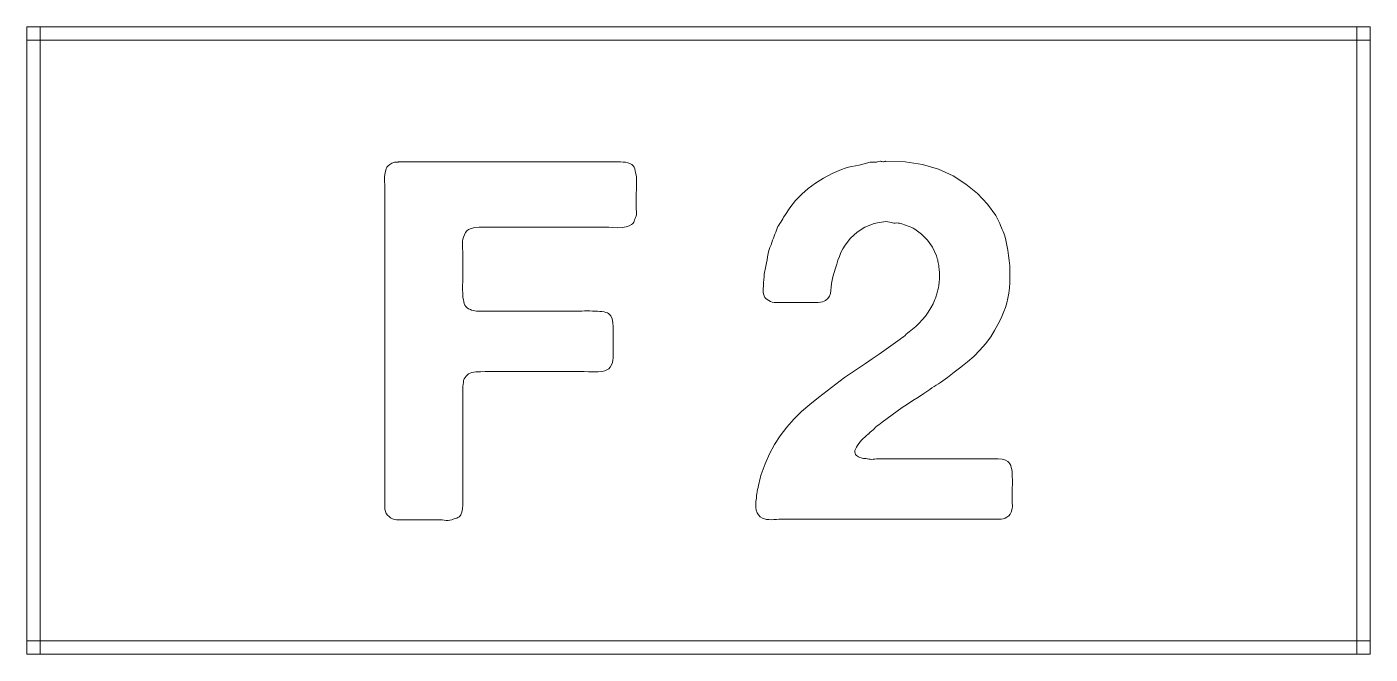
# Model space of a CAD drawing. Header units: millimetres. Extents: x 0 to 27, y 0 to 44.
# Drawn here: x 0 to 15, y 18 to 25 of the extents above; entities that cross this region are included whole.
import ezdxf

# ---------------------------------------------------------------- set-up
doc = ezdxf.new("R2010")
doc.units = ezdxf.units.MM
for name, color, linetype, lineweight in [('Button_Engraving', 7, 'CONTINUOUS', 0), ('Button_Holes', 2, 'CONTINUOUS', 0), ('Button_Outer', 1, 'CONTINUOUS', 0)]:
    doc.layers.add(name, color=color, linetype=linetype, lineweight=lineweight)

msp = doc.modelspace()

# ---------------------------------------------------------------- linework, layer by layer
at = {"layer": 'Button_Engraving'}
for p, q in [((4, 23.372), (4.009, 23.406)), ((4.009, 23.406), (4.021, 23.433)), ((4.021, 23.433), (4.035, 23.451)), ((4.021, 23.433), (4.021, 23.433)), ((4.021, 23.433), (4.021, 23.433)), ((4.035, 23.451), (4.054, 23.466)), ((4.054, 23.466), (4.077, 23.479)), ((4.077, 23.479), (4.105, 23.489)), ((4.105, 23.489), (4.111, 23.491)), ((4.105, 23.489), (4.105, 23.489)), ((4.105, 23.489), (4.105, 23.489)), ((4.111, 23.491), (4.117, 23.492)), ((4.117, 23.492), (4.122, 23.491)), ((4.122, 23.491), (4.128, 23.489)), ((4.128, 23.489), (4.128, 23.489)), ((4.128, 23.489), (4.128, 23.489)), ((4.128, 23.489), (4.133, 23.489)), ((4.133, 23.489), (4.139, 23.49)), ((4.139, 23.49), (4.145, 23.492)), ((4.145, 23.492), (4.15, 23.494)), ((4.15, 23.494), (6.114, 23.494)), ((6.114, 23.494), (6.568, 23.494)), ((6.568, 23.494), (6.568, 23.494)), ((6.568, 23.494), (6.568, 23.494)), ((6.568, 23.494), (6.599, 23.494)), ((6.599, 23.494), (6.629, 23.493)), ((6.629, 23.493), (6.658, 23.491)), ((6.658, 23.491), (6.686, 23.489)), ((6.686, 23.489), (6.686, 23.489)), ((6.686, 23.489), (6.686, 23.489)), ((6.686, 23.489), (6.712, 23.484)), ((6.712, 23.484), (6.735, 23.476)), ((6.735, 23.476), (6.754, 23.465)), ((6.754, 23.465), (6.77, 23.45)), ((6.77, 23.45), (6.77, 23.45)), ((6.77, 23.45), (6.77, 23.45)), ((6.77, 23.45), (6.78, 23.434)), ((6.78, 23.434), (6.788, 23.416)), ((6.788, 23.416), (6.794, 23.395)), ((8.993, 23.363), (9.097, 23.41)), ((9.097, 23.41), (9.136, 23.423)), ((9.097, 23.41), (9.097, 23.41)), ((9.097, 23.41), (9.097, 23.41)), ((9.136, 23.423), (9.175, 23.434)), ((9.175, 23.434), (9.214, 23.443)), ((9.214, 23.443), (9.254, 23.45)), ((9.254, 23.45), (9.293, 23.458)), ((9.254, 23.45), (9.254, 23.45)), ((9.254, 23.45), (9.254, 23.45)), ((9.293, 23.458), (9.334, 23.468)), ((9.334, 23.468), (9.375, 23.478)), ((9.375, 23.478), (9.416, 23.489)), ((9.416, 23.489), (9.416, 23.489)), ((9.416, 23.489), (9.416, 23.489)), ((9.416, 23.489), (9.43, 23.489)), ((9.43, 23.489), (9.444, 23.489)), ((9.444, 23.489), (9.458, 23.489)), ((9.458, 23.489), (9.472, 23.489)), ((9.472, 23.489), (9.486, 23.492)), ((9.472, 23.489), (9.472, 23.489)), ((9.472, 23.489), (9.472, 23.489)), ((9.486, 23.492), (9.5, 23.494)), ((9.5, 23.494), (9.514, 23.497)), ((9.514, 23.497), (9.529, 23.5)), ((9.529, 23.5), (9.529, 23.5)), ((9.529, 23.5), (9.529, 23.5)), ((9.529, 23.5), (9.534, 23.5)), ((9.534, 23.5), (9.541, 23.499)), ((9.541, 23.499), (9.549, 23.497)), ((9.549, 23.497), (9.557, 23.494)), ((9.557, 23.494), (9.567, 23.495)), ((9.557, 23.494), (9.557, 23.494)), ((9.557, 23.494), (9.557, 23.494)), ((9.567, 23.495), (9.576, 23.496)), ((9.576, 23.496), (9.584, 23.498)), ((9.584, 23.498), (9.59, 23.5)), ((9.59, 23.5), (9.59, 23.5)), ((9.59, 23.5), (9.59, 23.5)), ((9.59, 23.5), (9.806, 23.494)), ((9.806, 23.494), (10.003, 23.465)), ((10.003, 23.465), (10.181, 23.413)), ((10.181, 23.413), (10.342, 23.337)), ((3.993, 23.281), (3.995, 23.331)), ((3.996, 23.23), (3.993, 23.281)), ((3.993, 23.281), (3.993, 23.281)), ((3.993, 23.281), (3.993, 23.281)), ((3.995, 23.331), (4, 23.372)), ((6.794, 23.395), (6.798, 23.371)), ((6.798, 23.371), (6.798, 23.371)), ((6.798, 23.371), (6.798, 23.371)), ((6.798, 23.371), (6.803, 23.347)), ((6.803, 23.347), (6.807, 23.322)), ((6.807, 23.322), (6.809, 23.294)), ((6.809, 23.294), (6.809, 23.264)), ((6.809, 23.264), (6.809, 23.264)), ((6.809, 23.264), (6.809, 23.264)), ((6.809, 23.264), (6.809, 23.236)), ((8.726, 23.197), (8.808, 23.257)), ((8.808, 23.257), (8.897, 23.312)), ((8.897, 23.312), (8.993, 23.363)), ((10.342, 23.337), (10.342, 23.337)), ((10.342, 23.337), (10.342, 23.337)), ((10.342, 23.337), (10.487, 23.244)), ((3.997, 23.182), (3.996, 23.23)), ((3.998, 23.137), (3.997, 23.182)), ((3.999, 23.096), (3.998, 23.137)), ((6.806, 23.177), (6.804, 23.147)), ((6.804, 23.147), (6.804, 23.147)), ((6.804, 23.147), (6.804, 23.147)), ((6.804, 23.147), (6.804, 23.119)), ((6.804, 23.119), (6.804, 23.092)), ((6.808, 23.207), (6.806, 23.177)), ((6.809, 23.236), (6.808, 23.207)), ((8.585, 23.062), (8.653, 23.134)), ((8.653, 23.134), (8.726, 23.197)), ((8.726, 23.197), (8.726, 23.197)), ((8.726, 23.197), (8.726, 23.197)), ((10.487, 23.244), (10.615, 23.14)), ((10.615, 23.14), (10.726, 23.023)), ((3.999, 22.277), (3.999, 23.096)), ((3.999, 23.096), (3.999, 23.096)), ((3.999, 23.096), (3.999, 23.096)), ((6.804, 23.092), (6.804, 23.066)), ((6.804, 23.066), (6.804, 23.04)), ((6.804, 23.04), (6.804, 23.04)), ((6.804, 23.04), (6.804, 23.04)), ((6.804, 23.04), (6.804, 23.02)), ((6.804, 23.02), (6.804, 23.001)), ((6.804, 23.001), (6.804, 22.981)), ((6.804, 22.981), (6.804, 22.961)), ((6.804, 22.961), (6.804, 22.961)), ((6.804, 22.961), (6.804, 22.961)), ((6.804, 22.961), (6.806, 22.942)), ((8.463, 22.894), (8.521, 22.982)), ((8.521, 22.982), (8.585, 23.062)), ((10.726, 23.023), (10.819, 22.894)), ((6.764, 22.802), (6.753, 22.793)), ((6.772, 22.811), (6.764, 22.802)), ((6.778, 22.822), (6.772, 22.811)), ((6.781, 22.832), (6.778, 22.822)), ((6.787, 22.846), (6.781, 22.832)), ((6.781, 22.832), (6.781, 22.832)), ((6.781, 22.832), (6.781, 22.832)), ((6.793, 22.86), (6.787, 22.846)), ((6.798, 22.874), (6.793, 22.86)), ((6.804, 22.888), (6.798, 22.874)), ((6.806, 22.906), (6.804, 22.888)), ((6.804, 22.888), (6.804, 22.888)), ((6.804, 22.888), (6.804, 22.888)), ((6.806, 22.942), (6.807, 22.924)), ((6.807, 22.924), (6.806, 22.906)), ((8.397, 22.788), (8.407, 22.804)), ((8.407, 22.804), (8.418, 22.821)), ((8.418, 22.821), (8.429, 22.84)), ((8.418, 22.821), (8.418, 22.821)), ((8.418, 22.821), (8.418, 22.821)), ((8.429, 22.84), (8.44, 22.859)), ((8.44, 22.859), (8.451, 22.877)), ((8.451, 22.877), (8.463, 22.894)), ((8.463, 22.894), (8.463, 22.894)), ((8.463, 22.894), (8.463, 22.894)), ((9.461, 22.804), (9.359, 22.764)), ((9.479, 22.81), (9.461, 22.804)), ((9.461, 22.804), (9.461, 22.804)), ((9.461, 22.804), (9.461, 22.804)), ((9.499, 22.814), (9.479, 22.81)), ((9.521, 22.818), (9.499, 22.814)), ((9.545, 22.821), (9.521, 22.818)), ((9.57, 22.825), (9.545, 22.821)), ((9.545, 22.821), (9.545, 22.821)), ((9.545, 22.821), (9.545, 22.821)), ((9.593, 22.827), (9.57, 22.825)), ((9.615, 22.825), (9.593, 22.827)), ((9.635, 22.821), (9.615, 22.825)), ((9.652, 22.816), (9.635, 22.821)), ((9.635, 22.821), (9.635, 22.821)), ((9.635, 22.821), (9.635, 22.821)), ((9.667, 22.813), (9.652, 22.816)), ((9.682, 22.811), (9.667, 22.813)), ((9.697, 22.81), (9.682, 22.811)), ((9.713, 22.812), (9.697, 22.81)), ((9.697, 22.81), (9.697, 22.81)), ((9.697, 22.81), (9.697, 22.81)), ((9.729, 22.811), (9.713, 22.812)), ((9.744, 22.809), (9.729, 22.811)), ((9.759, 22.804), (9.744, 22.809)), ((9.781, 22.798), (9.759, 22.804)), ((9.759, 22.804), (9.759, 22.804)), ((9.759, 22.804), (9.759, 22.804)), ((10.819, 22.894), (10.819, 22.894)), ((10.819, 22.894), (10.819, 22.894)), ((10.819, 22.894), (10.832, 22.872)), ((10.832, 22.872), (10.844, 22.849)), ((10.844, 22.849), (10.855, 22.827)), ((10.855, 22.827), (10.864, 22.804)), ((10.864, 22.804), (10.864, 22.804)), ((10.864, 22.804), (10.864, 22.804)), ((10.864, 22.804), (10.872, 22.782)), ((4.874, 22.653), (4.869, 22.632)), ((4.886, 22.681), (4.874, 22.653)), ((4.874, 22.653), (4.874, 22.653)), ((4.874, 22.653), (4.874, 22.653)), ((4.899, 22.705), (4.886, 22.681)), ((4.914, 22.723), (4.899, 22.705)), ((4.93, 22.737), (4.914, 22.723)), ((4.962, 22.751), (4.93, 22.737)), ((4.93, 22.737), (4.93, 22.737)), ((4.93, 22.737), (4.93, 22.737)), ((5.003, 22.761), (4.962, 22.751)), ((5.052, 22.765), (5.003, 22.761)), ((5.11, 22.765), (5.052, 22.765)), ((5.172, 22.765), (5.11, 22.765)), ((5.11, 22.765), (5.11, 22.765)), ((5.11, 22.765), (5.11, 22.765)), ((5.229, 22.765), (5.172, 22.765)), ((5.281, 22.765), (5.229, 22.765)), ((5.328, 22.765), (5.281, 22.765)), ((6.411, 22.765), (5.328, 22.765)), ((5.328, 22.765), (5.328, 22.765)), ((5.328, 22.765), (5.328, 22.765)), ((6.452, 22.765), (6.411, 22.765)), ((6.497, 22.764), (6.452, 22.765)), ((6.545, 22.762), (6.497, 22.764)), ((6.596, 22.759), (6.545, 22.762)), ((6.648, 22.762), (6.596, 22.759)), ((6.596, 22.759), (6.596, 22.759)), ((6.596, 22.759), (6.596, 22.759)), ((6.692, 22.768), (6.648, 22.762)), ((6.727, 22.778), (6.692, 22.768)), ((6.753, 22.793), (6.727, 22.778)), ((6.753, 22.793), (6.753, 22.793)), ((6.753, 22.793), (6.753, 22.793)), ((8.336, 22.641), (8.345, 22.664)), ((8.345, 22.664), (8.353, 22.687)), ((8.345, 22.664), (8.345, 22.664)), ((8.345, 22.664), (8.345, 22.664)), ((8.353, 22.687), (8.362, 22.709)), ((8.362, 22.709), (8.37, 22.731)), ((8.37, 22.731), (8.378, 22.754)), ((8.378, 22.754), (8.387, 22.771)), ((8.378, 22.754), (8.378, 22.754)), ((8.378, 22.754), (8.378, 22.754)), ((8.387, 22.771), (8.397, 22.788)), ((9.27, 22.71), (9.196, 22.643)), ((9.359, 22.764), (9.27, 22.71)), ((9.802, 22.792), (9.781, 22.798)), ((9.823, 22.784), (9.802, 22.792)), ((9.843, 22.776), (9.823, 22.784)), ((9.862, 22.77), (9.843, 22.776)), ((9.843, 22.776), (9.843, 22.776)), ((9.843, 22.776), (9.843, 22.776)), ((9.881, 22.762), (9.862, 22.77)), ((9.898, 22.753), (9.881, 22.762)), ((9.916, 22.743), (9.898, 22.753)), ((9.992, 22.688), (9.916, 22.743)), ((9.916, 22.743), (9.916, 22.743)), ((9.916, 22.743), (9.916, 22.743)), ((10.057, 22.621), (9.992, 22.688)), ((10.872, 22.782), (10.882, 22.759)), ((10.882, 22.759), (10.892, 22.737)), ((10.892, 22.737), (10.903, 22.715)), ((10.903, 22.715), (10.903, 22.715)), ((10.903, 22.715), (10.903, 22.715)), ((10.903, 22.715), (10.919, 22.668)), ((10.919, 22.668), (10.932, 22.618)), ((4.866, 22.608), (4.863, 22.581)), ((4.863, 22.581), (4.863, 22.552)), ((4.863, 22.552), (4.863, 22.552)), ((4.863, 22.552), (4.863, 22.552)), ((4.863, 22.552), (4.865, 22.522)), ((4.865, 22.522), (4.867, 22.494)), ((4.869, 22.632), (4.866, 22.608)), ((8.279, 22.47), (8.287, 22.504)), ((8.287, 22.504), (8.298, 22.537)), ((8.298, 22.537), (8.311, 22.569)), ((8.311, 22.569), (8.32, 22.594)), ((8.311, 22.569), (8.311, 22.569)), ((8.311, 22.569), (8.311, 22.569)), ((8.32, 22.594), (8.328, 22.618)), ((8.328, 22.618), (8.336, 22.641)), ((9.112, 22.523), (9.091, 22.482)), ((9.136, 22.563), (9.112, 22.523)), ((9.196, 22.643), (9.136, 22.563)), ((9.136, 22.563), (9.136, 22.563)), ((9.136, 22.563), (9.136, 22.563)), ((10.112, 22.54), (10.057, 22.621)), ((10.157, 22.445), (10.112, 22.54)), ((10.932, 22.618), (10.944, 22.564)), ((10.944, 22.564), (10.953, 22.507)), ((10.953, 22.507), (10.953, 22.507)), ((10.953, 22.507), (10.953, 22.507)), ((10.953, 22.507), (10.963, 22.45)), ((4.867, 22.494), (4.868, 22.469)), ((4.868, 22.469), (4.868, 22.445)), ((4.868, 22.445), (4.868, 22.176)), ((8.252, 22.33), (8.259, 22.365)), ((8.259, 22.365), (8.266, 22.4)), ((8.266, 22.4), (8.272, 22.434)), ((8.272, 22.434), (8.279, 22.47)), ((8.272, 22.434), (8.272, 22.434)), ((8.272, 22.434), (8.272, 22.434)), ((9.043, 22.352), (9.029, 22.306)), ((9.057, 22.395), (9.043, 22.352)), ((9.073, 22.439), (9.057, 22.395)), ((9.057, 22.395), (9.057, 22.395)), ((9.057, 22.395), (9.057, 22.395)), ((9.091, 22.482), (9.073, 22.439)), ((10.162, 22.431), (10.157, 22.445)), ((10.157, 22.445), (10.157, 22.445)), ((10.157, 22.445), (10.157, 22.445)), ((10.167, 22.416), (10.162, 22.431)), ((10.171, 22.4), (10.167, 22.416)), ((10.174, 22.384), (10.171, 22.4)), ((10.176, 22.367), (10.174, 22.384)), ((10.174, 22.384), (10.174, 22.384)), ((10.174, 22.384), (10.174, 22.384)), ((10.179, 22.351), (10.176, 22.367)), ((10.182, 22.336), (10.179, 22.351)), ((10.963, 22.45), (10.97, 22.392)), ((10.97, 22.392), (10.975, 22.332)), ((3.999, 20.224), (3.999, 22.277)), ((8.231, 22.187), (8.232, 22.204)), ((8.232, 22.204), (8.233, 22.221)), ((8.233, 22.221), (8.235, 22.24)), ((8.233, 22.221), (8.233, 22.221)), ((8.233, 22.221), (8.233, 22.221)), ((8.235, 22.24), (8.238, 22.259)), ((8.238, 22.259), (8.241, 22.277)), ((8.241, 22.277), (8.244, 22.294)), ((8.244, 22.294), (8.252, 22.33)), ((8.244, 22.294), (8.244, 22.294)), ((8.244, 22.294), (8.244, 22.294)), ((9.001, 22.21), (8.993, 22.173)), ((9.015, 22.259), (9.001, 22.21)), ((9.001, 22.21), (9.001, 22.21)), ((9.001, 22.21), (9.001, 22.21)), ((9.029, 22.306), (9.015, 22.259)), ((10.185, 22.322), (10.182, 22.336)), ((10.189, 22.292), (10.185, 22.322)), ((10.185, 22.322), (10.185, 22.322)), ((10.185, 22.322), (10.185, 22.322)), ((10.192, 22.26), (10.189, 22.292)), ((10.191, 22.187), (10.192, 22.225)), ((10.192, 22.225), (10.192, 22.26)), ((10.975, 22.332), (10.976, 22.271)), ((10.976, 22.271), (10.976, 22.271)), ((10.976, 22.271), (10.976, 22.271)), ((10.976, 22.271), (10.977, 22.21)), ((10.977, 22.21), (10.976, 22.149)), ((4.865, 22.128), (4.863, 22.109)), ((4.863, 22.109), (4.863, 22.109)), ((4.863, 22.109), (4.863, 22.109)), ((4.863, 22.109), (4.863, 22.09)), ((4.863, 22.09), (4.864, 22.072)), ((4.864, 22.072), (4.866, 22.056)), ((4.867, 22.145), (4.865, 22.128)), ((4.866, 22.056), (4.868, 22.041)), ((4.868, 22.161), (4.867, 22.145)), ((4.868, 22.176), (4.868, 22.176)), ((4.868, 22.176), (4.868, 22.176)), ((4.868, 22.176), (4.868, 22.161)), ((8.221, 22.062), (8.223, 22.083)), ((8.223, 22.041), (8.221, 22.062)), ((8.223, 22.083), (8.227, 22.103)), ((8.227, 22.154), (8.229, 22.17)), ((8.227, 22.103), (8.227, 22.154)), ((8.227, 22.154), (8.227, 22.154)), ((8.227, 22.154), (8.227, 22.154)), ((8.229, 22.17), (8.231, 22.187)), ((8.979, 22.058), (8.975, 22.024)), ((8.982, 22.097), (8.979, 22.058)), ((8.979, 22.058), (8.979, 22.058)), ((8.979, 22.058), (8.979, 22.058)), ((8.987, 22.135), (8.982, 22.097)), ((8.993, 22.173), (8.987, 22.135)), ((10.168, 22.05), (10.174, 22.064)), ((10.174, 22.064), (10.179, 22.088)), ((10.174, 22.064), (10.174, 22.064)), ((10.174, 22.064), (10.174, 22.064)), ((10.179, 22.088), (10.183, 22.117)), ((10.183, 22.117), (10.187, 22.15)), ((10.187, 22.15), (10.191, 22.187)), ((10.191, 22.187), (10.191, 22.187)), ((10.191, 22.187), (10.191, 22.187)), ((10.972, 22.089), (10.965, 22.03)), ((10.976, 22.149), (10.972, 22.089)), ((4.868, 22.041), (4.868, 21.98)), ((4.868, 21.98), (4.868, 21.98)), ((4.868, 21.98), (4.868, 21.98)), ((4.868, 21.98), (4.874, 21.955)), ((4.874, 21.955), (4.88, 21.933)), ((4.88, 21.933), (4.885, 21.913)), ((4.885, 21.913), (4.891, 21.896)), ((8.227, 22.019), (8.223, 22.041)), ((8.234, 21.998), (8.227, 22.019)), ((8.227, 22.019), (8.227, 22.019)), ((8.227, 22.019), (8.227, 22.019)), ((8.242, 21.981), (8.234, 21.998)), ((8.253, 21.967), (8.242, 21.981)), ((8.266, 21.957), (8.253, 21.967)), ((8.284, 21.945), (8.266, 21.957)), ((8.266, 21.957), (8.266, 21.957)), ((8.266, 21.957), (8.266, 21.957)), ((8.303, 21.935), (8.284, 21.945)), ((8.323, 21.928), (8.303, 21.935)), ((8.345, 21.924), (8.323, 21.928)), ((8.371, 21.924), (8.345, 21.924)), ((8.345, 21.924), (8.345, 21.924)), ((8.345, 21.924), (8.345, 21.924)), ((8.398, 21.924), (8.371, 21.924)), ((8.427, 21.924), (8.398, 21.924)), ((8.457, 21.924), (8.427, 21.924)), ((8.743, 21.924), (8.457, 21.924)), ((8.457, 21.924), (8.457, 21.924)), ((8.457, 21.924), (8.457, 21.924)), ((8.768, 21.924), (8.743, 21.924)), ((8.792, 21.924), (8.768, 21.924)), ((8.816, 21.924), (8.792, 21.924)), ((8.838, 21.924), (8.816, 21.924)), ((8.862, 21.927), (8.838, 21.924)), ((8.838, 21.924), (8.838, 21.924)), ((8.838, 21.924), (8.838, 21.924)), ((8.883, 21.932), (8.862, 21.927)), ((8.902, 21.938), (8.883, 21.932)), ((8.917, 21.946), (8.902, 21.938)), ((8.944, 21.968), (8.917, 21.946)), ((8.917, 21.946), (8.917, 21.946)), ((8.917, 21.946), (8.917, 21.946)), ((8.963, 21.994), (8.944, 21.968)), ((8.975, 22.024), (8.963, 21.994)), ((10.094, 21.863), (10.119, 21.91)), ((10.119, 21.91), (10.14, 21.957)), ((10.14, 21.957), (10.145, 21.971)), ((10.14, 21.957), (10.14, 21.957)), ((10.14, 21.957), (10.14, 21.957)), ((10.145, 21.971), (10.15, 21.984)), ((10.15, 21.984), (10.154, 21.996)), ((10.154, 21.996), (10.157, 22.008)), ((10.157, 22.008), (10.16, 22.022)), ((10.157, 22.008), (10.157, 22.008)), ((10.157, 22.008), (10.157, 22.008)), ((10.16, 22.022), (10.164, 22.036)), ((10.164, 22.036), (10.168, 22.05)), ((10.942, 21.919), (10.927, 21.869)), ((10.955, 21.973), (10.942, 21.919)), ((10.965, 22.03), (10.955, 21.973)), ((10.965, 22.03), (10.965, 22.03)), ((10.965, 22.03), (10.965, 22.03)), ((4.891, 21.896), (4.891, 21.896)), ((4.891, 21.896), (4.891, 21.896)), ((4.891, 21.896), (4.901, 21.88)), ((4.901, 21.88), (4.915, 21.866)), ((4.915, 21.866), (4.932, 21.854)), ((4.932, 21.854), (4.953, 21.845)), ((4.953, 21.845), (4.953, 21.845)), ((4.953, 21.845), (4.953, 21.845)), ((4.953, 21.845), (4.967, 21.84)), ((4.967, 21.84), (4.983, 21.835)), ((4.983, 21.835), (5.001, 21.831)), ((5.001, 21.831), (5.02, 21.828)), ((5.02, 21.828), (5.02, 21.828)), ((5.02, 21.828), (5.02, 21.828)), ((5.02, 21.828), (5.04, 21.828)), ((5.04, 21.828), (5.061, 21.828)), ((5.061, 21.828), (5.082, 21.828)), ((5.082, 21.828), (5.104, 21.828)), ((5.104, 21.828), (5.317, 21.828)), ((5.317, 21.828), (6.097, 21.828)), ((6.097, 21.828), (6.097, 21.828)), ((6.097, 21.828), (6.097, 21.828)), ((6.097, 21.828), (6.12, 21.828)), ((6.12, 21.828), (6.145, 21.828)), ((6.145, 21.828), (6.171, 21.828)), ((6.171, 21.828), (6.198, 21.828)), ((6.198, 21.828), (6.228, 21.83)), ((6.198, 21.828), (6.198, 21.828)), ((6.198, 21.828), (6.198, 21.828)), ((6.228, 21.83), (6.258, 21.831)), ((6.258, 21.831), (6.287, 21.83)), ((6.287, 21.83), (6.316, 21.828)), ((6.316, 21.828), (6.316, 21.828)), ((6.316, 21.828), (6.316, 21.828)), ((6.316, 21.828), (6.346, 21.828)), ((6.346, 21.828), (6.373, 21.827)), ((6.373, 21.827), (6.399, 21.825)), ((6.399, 21.825), (6.422, 21.823)), ((6.422, 21.823), (6.422, 21.823)), ((6.422, 21.823), (6.422, 21.823)), ((6.422, 21.823), (6.446, 21.819)), ((6.446, 21.819), (6.466, 21.814)), ((6.466, 21.814), (6.482, 21.808)), ((6.482, 21.808), (6.495, 21.8)), ((6.495, 21.8), (6.495, 21.8)), ((6.495, 21.8), (6.495, 21.8)), ((6.495, 21.8), (6.52, 21.776)), ((6.52, 21.776), (6.536, 21.743)), ((9.999, 21.731), (10.033, 21.772)), ((10.033, 21.772), (10.065, 21.817)), ((10.033, 21.772), (10.033, 21.772)), ((10.033, 21.772), (10.033, 21.772)), ((10.065, 21.817), (10.094, 21.863)), ((10.878, 21.75), (10.844, 21.68)), ((10.909, 21.823), (10.878, 21.75)), ((10.927, 21.869), (10.909, 21.823)), ((10.909, 21.823), (10.909, 21.823)), ((10.909, 21.823), (10.909, 21.823)), ((6.536, 21.743), (6.545, 21.7)), ((6.545, 21.7), (6.546, 21.649)), ((6.546, 21.649), (6.546, 21.649)), ((6.546, 21.649), (6.546, 21.649)), ((6.546, 21.649), (6.546, 21.596)), ((9.854, 21.598), (9.871, 21.612)), ((9.871, 21.612), (9.888, 21.626)), ((9.888, 21.626), (9.926, 21.658)), ((9.888, 21.626), (9.888, 21.626)), ((9.888, 21.626), (9.888, 21.626)), ((9.926, 21.658), (9.963, 21.694)), ((9.963, 21.694), (9.999, 21.731)), ((10.806, 21.61), (10.763, 21.542)), ((10.844, 21.68), (10.806, 21.61)), ((6.546, 21.596), (6.546, 21.546)), ((6.546, 21.546), (6.546, 21.498)), ((6.546, 21.498), (6.546, 21.452)), ((6.546, 21.452), (6.546, 21.452)), ((6.546, 21.452), (6.546, 21.452)), ((6.546, 21.452), (6.546, 21.429)), ((9.596, 21.403), (9.674, 21.458)), ((9.674, 21.458), (9.753, 21.514)), ((9.753, 21.514), (9.772, 21.528)), ((9.753, 21.514), (9.753, 21.514)), ((9.753, 21.514), (9.753, 21.514)), ((9.772, 21.528), (9.789, 21.542)), ((9.789, 21.542), (9.806, 21.556)), ((9.806, 21.556), (9.82, 21.57)), ((9.82, 21.57), (9.837, 21.584)), ((9.82, 21.57), (9.82, 21.57)), ((9.82, 21.57), (9.82, 21.57)), ((9.837, 21.584), (9.854, 21.598)), ((10.705, 21.464), (10.642, 21.391)), ((10.763, 21.542), (10.705, 21.464)), ((10.763, 21.542), (10.763, 21.542)), ((10.763, 21.542), (10.763, 21.542)), ((6.547, 21.302), (6.545, 21.279)), ((6.546, 21.429), (6.546, 21.405)), ((6.546, 21.405), (6.546, 21.379)), ((6.546, 21.379), (6.546, 21.351)), ((6.546, 21.351), (6.546, 21.351)), ((6.546, 21.351), (6.546, 21.351)), ((6.546, 21.351), (6.548, 21.326)), ((6.548, 21.326), (6.547, 21.302)), ((9.439, 21.295), (9.517, 21.349)), ((9.517, 21.349), (9.596, 21.403)), ((10.576, 21.323), (10.505, 21.262)), ((10.642, 21.391), (10.576, 21.323)), ((5.065, 21.152), (5.014, 21.149)), ((5.117, 21.154), (5.065, 21.152)), ((5.169, 21.155), (5.117, 21.154)), ((5.222, 21.155), (5.169, 21.155)), ((6.142, 21.155), (5.222, 21.155)), ((5.222, 21.155), (5.222, 21.155)), ((5.222, 21.155), (5.222, 21.155)), ((6.181, 21.155), (6.142, 21.155)), ((6.225, 21.154), (6.181, 21.155)), ((6.273, 21.152), (6.225, 21.154)), ((6.327, 21.149), (6.273, 21.152)), ((6.379, 21.151), (6.327, 21.149)), ((6.421, 21.155), (6.379, 21.151)), ((6.454, 21.162), (6.421, 21.155)), ((6.478, 21.172), (6.454, 21.162)), ((6.497, 21.185), (6.478, 21.172)), ((6.478, 21.172), (6.478, 21.172)), ((6.478, 21.172), (6.478, 21.172)), ((6.514, 21.204), (6.497, 21.185)), ((6.528, 21.228), (6.514, 21.204)), ((6.54, 21.256), (6.528, 21.228)), ((6.545, 21.279), (6.54, 21.256)), ((6.54, 21.256), (6.54, 21.256)), ((6.54, 21.256), (6.54, 21.256)), ((9.208, 21.141), (9.286, 21.193)), ((9.286, 21.193), (9.363, 21.244)), ((9.363, 21.244), (9.439, 21.295)), ((9.439, 21.295), (9.439, 21.295)), ((9.439, 21.295), (9.439, 21.295)), ((10.431, 21.203), (10.356, 21.145)), ((10.505, 21.262), (10.431, 21.203)), ((10.505, 21.262), (10.505, 21.262)), ((10.505, 21.262), (10.505, 21.262)), ((4.871, 21.006), (4.868, 20.998)), ((4.873, 21.015), (4.871, 21.006)), ((4.874, 21.023), (4.873, 21.015)), ((4.875, 21.042), (4.874, 21.032)), ((4.874, 21.032), (4.874, 21.032)), ((4.874, 21.032), (4.874, 21.032)), ((4.874, 21.032), (4.874, 21.023)), ((4.877, 21.053), (4.875, 21.042)), ((4.88, 21.062), (4.877, 21.053)), ((4.885, 21.071), (4.88, 21.062)), ((4.904, 21.103), (4.885, 21.071)), ((4.885, 21.071), (4.885, 21.071)), ((4.885, 21.071), (4.885, 21.071)), ((4.932, 21.127), (4.904, 21.103)), ((4.968, 21.142), (4.932, 21.127)), ((5.014, 21.149), (4.968, 21.142)), ((5.014, 21.149), (5.014, 21.149)), ((5.014, 21.149), (5.014, 21.149)), ((6.327, 21.149), (6.327, 21.149)), ((6.327, 21.149), (6.327, 21.149)), ((8.935, 20.939), (9.032, 21.014)), ((9.032, 21.014), (9.13, 21.088)), ((9.13, 21.088), (9.208, 21.141)), ((9.13, 21.088), (9.13, 21.088)), ((9.13, 21.088), (9.13, 21.088)), ((10.155, 21.002), (10.131, 20.986)), ((10.179, 21.017), (10.155, 21.002)), ((10.202, 21.032), (10.179, 21.017)), ((10.28, 21.088), (10.202, 21.032)), ((10.202, 21.032), (10.202, 21.032)), ((10.202, 21.032), (10.202, 21.032)), ((10.356, 21.145), (10.28, 21.088)), ((4.868, 20.998), (4.868, 20.942)), ((4.868, 20.942), (4.868, 20.858)), ((4.868, 20.858), (4.868, 20.706)), ((8.743, 20.785), (8.839, 20.863)), ((8.839, 20.863), (8.935, 20.939)), ((9.955, 20.869), (9.895, 20.83)), ((10.017, 20.908), (9.955, 20.869)), ((10.039, 20.923), (10.017, 20.908)), ((10.017, 20.908), (10.017, 20.908)), ((10.017, 20.908), (10.017, 20.908)), ((10.061, 20.938), (10.039, 20.923)), ((10.084, 20.953), (10.061, 20.938)), ((10.106, 20.97), (10.084, 20.953)), ((10.131, 20.986), (10.106, 20.97)), ((10.106, 20.97), (10.106, 20.97)), ((10.106, 20.97), (10.106, 20.97)), ((4.868, 20.706), (4.868, 19.915)), ((8.565, 20.622), (8.651, 20.706)), ((8.651, 20.706), (8.743, 20.785)), ((8.743, 20.785), (8.743, 20.785)), ((8.743, 20.785), (8.743, 20.785)), ((9.719, 20.711), (9.663, 20.671)), ((9.775, 20.751), (9.719, 20.711)), ((9.835, 20.79), (9.775, 20.751)), ((9.775, 20.751), (9.775, 20.751)), ((9.775, 20.751), (9.775, 20.751)), ((9.895, 20.83), (9.835, 20.79)), ((8.485, 20.532), (8.565, 20.622)), ((9.513, 20.56), (9.495, 20.546)), ((9.532, 20.574), (9.513, 20.56)), ((9.551, 20.588), (9.532, 20.574)), ((9.607, 20.63), (9.551, 20.588)), ((9.551, 20.588), (9.551, 20.588)), ((9.551, 20.588), (9.551, 20.588)), ((9.663, 20.671), (9.607, 20.63)), ((8.35, 20.34), (8.412, 20.437)), ((8.412, 20.437), (8.485, 20.532)), ((8.412, 20.437), (8.412, 20.437)), ((8.412, 20.437), (8.412, 20.437)), ((9.34, 20.405), (9.321, 20.386)), ((9.359, 20.423), (9.34, 20.405)), ((9.377, 20.439), (9.359, 20.423)), ((9.394, 20.454), (9.377, 20.439)), ((9.399, 20.457), (9.394, 20.454)), ((9.394, 20.454), (9.394, 20.454)), ((9.394, 20.454), (9.394, 20.454)), ((9.402, 20.459), (9.399, 20.457)), ((9.404, 20.462), (9.402, 20.459)), ((9.405, 20.465), (9.404, 20.462)), ((9.408, 20.468), (9.405, 20.465)), ((9.405, 20.465), (9.405, 20.465)), ((9.405, 20.465), (9.405, 20.465)), ((9.411, 20.471), (9.408, 20.468)), ((9.414, 20.473), (9.411, 20.471)), ((9.416, 20.476), (9.414, 20.473)), ((9.433, 20.49), (9.416, 20.476)), ((9.416, 20.476), (9.416, 20.476)), ((9.416, 20.476), (9.416, 20.476)), ((9.449, 20.504), (9.433, 20.49)), ((9.464, 20.518), (9.449, 20.504)), ((9.478, 20.532), (9.464, 20.518)), ((9.495, 20.546), (9.478, 20.532)), ((9.478, 20.532), (9.478, 20.532)), ((9.478, 20.532), (9.478, 20.532)), ((8.294, 20.236), (8.35, 20.34)), ((9.246, 20.273), (9.245, 20.264)), ((9.245, 20.264), (9.246, 20.254)), ((9.248, 20.28), (9.246, 20.273)), ((9.246, 20.254), (9.248, 20.241)), ((9.253, 20.288), (9.248, 20.28)), ((9.248, 20.28), (9.248, 20.28)), ((9.248, 20.28), (9.248, 20.28)), ((9.258, 20.295), (9.253, 20.288)), ((9.262, 20.302), (9.258, 20.295)), ((9.265, 20.308), (9.262, 20.302)), ((9.277, 20.33), (9.265, 20.308)), ((9.265, 20.308), (9.265, 20.308)), ((9.265, 20.308), (9.265, 20.308)), ((9.29, 20.35), (9.277, 20.33)), ((9.305, 20.369), (9.29, 20.35)), ((9.321, 20.386), (9.305, 20.369)), ((9.321, 20.386), (9.321, 20.386)), ((9.321, 20.386), (9.321, 20.386)), ((3.999, 19.741), (3.999, 20.224)), ((8.199, 20.005), (8.244, 20.124)), ((8.244, 20.124), (8.294, 20.236)), ((9.248, 20.241), (9.248, 20.241)), ((9.248, 20.241), (9.248, 20.241)), ((9.248, 20.241), (9.255, 20.228)), ((9.255, 20.228), (9.263, 20.217)), ((9.263, 20.217), (9.274, 20.208)), ((9.274, 20.208), (9.287, 20.201)), ((9.287, 20.201), (9.287, 20.201)), ((9.287, 20.201), (9.287, 20.201)), ((9.287, 20.201), (9.301, 20.196)), ((9.301, 20.196), (9.315, 20.191)), ((9.315, 20.191), (9.329, 20.188)), ((9.329, 20.188), (9.343, 20.184)), ((9.343, 20.184), (9.371, 20.184)), ((9.371, 20.184), (9.371, 20.184)), ((9.371, 20.184), (9.371, 20.184)), ((9.371, 20.184), (9.386, 20.18)), ((9.386, 20.18), (9.401, 20.176)), ((9.401, 20.176), (9.417, 20.174)), ((9.417, 20.174), (9.433, 20.173)), ((9.433, 20.173), (9.452, 20.176)), ((9.433, 20.173), (9.433, 20.173)), ((9.433, 20.173), (9.433, 20.173)), ((9.452, 20.176), (9.47, 20.177)), ((9.47, 20.177), (9.486, 20.178)), ((9.486, 20.178), (9.5, 20.179)), ((9.5, 20.179), (9.753, 20.179)), ((9.753, 20.179), (10.606, 20.179)), ((10.606, 20.179), (10.606, 20.179)), ((10.606, 20.179), (10.606, 20.179)), ((10.606, 20.179), (10.647, 20.179)), ((10.647, 20.179), (10.693, 20.179)), ((10.693, 20.179), (10.742, 20.179)), ((10.742, 20.179), (10.796, 20.179)), ((10.796, 20.179), (10.796, 20.179)), ((10.796, 20.179), (10.796, 20.179)), ((10.796, 20.179), (10.848, 20.179)), ((10.848, 20.179), (10.892, 20.175)), ((10.892, 20.175), (10.927, 20.165)), ((10.927, 20.165), (10.953, 20.151)), ((10.953, 20.151), (10.953, 20.151)), ((10.953, 20.151), (10.953, 20.151)), ((10.953, 20.151), (10.966, 20.138)), ((10.966, 20.138), (10.977, 20.123)), ((10.977, 20.123), (10.986, 20.104)), ((10.986, 20.104), (10.993, 20.083)), ((8.182, 19.934), (8.188, 19.959)), ((8.188, 19.959), (8.193, 19.982)), ((8.193, 19.982), (8.199, 20.005)), ((8.199, 20.005), (8.199, 20.005)), ((8.199, 20.005), (8.199, 20.005)), ((10.993, 20.083), (10.993, 20.083)), ((10.993, 20.083), (10.993, 20.083)), ((10.993, 20.083), (10.998, 20.06)), ((10.998, 20.06), (11.001, 20.034)), ((11.001, 20.034), (11.003, 20.007)), ((11.003, 20.007), (11.004, 19.977)), ((11.004, 19.977), (11.004, 19.977)), ((11.004, 19.977), (11.004, 19.977)), ((11.004, 19.977), (11.006, 19.948)), ((4.868, 19.915), (4.868, 19.915)), ((4.868, 19.915), (4.868, 19.915)), ((4.868, 19.915), (4.868, 19.873)), ((4.868, 19.873), (4.868, 19.827)), ((4.868, 19.827), (4.868, 19.775)), ((8.153, 19.796), (8.154, 19.805)), ((8.154, 19.814), (8.16, 19.837)), ((8.154, 19.805), (8.154, 19.814)), ((8.154, 19.814), (8.154, 19.814)), ((8.154, 19.814), (8.154, 19.814)), ((8.16, 19.837), (8.165, 19.86)), ((8.165, 19.86), (8.171, 19.885)), ((8.171, 19.885), (8.176, 19.91)), ((8.176, 19.91), (8.182, 19.934)), ((8.176, 19.91), (8.176, 19.91)), ((8.176, 19.91), (8.176, 19.91)), ((11.006, 19.89), (11.004, 19.859)), ((11.004, 19.859), (11.004, 19.859)), ((11.004, 19.859), (11.004, 19.859)), ((11.004, 19.859), (11.004, 19.831)), ((11.004, 19.831), (11.004, 19.804)), ((11.004, 19.804), (11.004, 19.778)), ((11.006, 19.948), (11.007, 19.919)), ((11.007, 19.919), (11.006, 19.89)), ((3.999, 19.71), (3.999, 19.741)), ((3.999, 19.68), (3.999, 19.71)), ((3.999, 19.649), (3.999, 19.68)), ((4.869, 19.667), (4.866, 19.622)), ((4.868, 19.775), (4.868, 19.719)), ((4.868, 19.719), (4.868, 19.719)), ((4.868, 19.719), (4.868, 19.719)), ((4.868, 19.719), (4.869, 19.667)), ((8.139, 19.671), (8.142, 19.705)), ((8.139, 19.638), (8.139, 19.671)), ((8.142, 19.705), (8.148, 19.741)), ((8.148, 19.775), (8.151, 19.786)), ((8.148, 19.766), (8.148, 19.775)), ((8.148, 19.775), (8.148, 19.775)), ((8.148, 19.775), (8.148, 19.775)), ((8.148, 19.758), (8.148, 19.766)), ((8.148, 19.75), (8.148, 19.758)), ((8.148, 19.741), (8.148, 19.75)), ((8.148, 19.741), (8.148, 19.741)), ((8.148, 19.741), (8.148, 19.741)), ((8.151, 19.786), (8.153, 19.796)), ((11.004, 19.778), (11.004, 19.752)), ((11.004, 19.752), (11.004, 19.752)), ((11.004, 19.752), (11.004, 19.752)), ((11.004, 19.752), (11.004, 19.735)), ((11.004, 19.735), (11.004, 19.717)), ((11.004, 19.717), (11.004, 19.699)), ((11.004, 19.699), (11.004, 19.68)), ((11.004, 19.68), (11.004, 19.68)), ((11.004, 19.68), (11.004, 19.68)), ((11.004, 19.68), (11.006, 19.661)), ((11.006, 19.661), (11.005, 19.643)), ((3.999, 19.618), (3.999, 19.649)), ((4.004, 19.592), (3.999, 19.618)), ((3.999, 19.618), (3.999, 19.618)), ((3.999, 19.618), (3.999, 19.618)), ((4.013, 19.569), (4.004, 19.592)), ((4.026, 19.549), (4.013, 19.569)), ((4.044, 19.534), (4.026, 19.549)), ((4.062, 19.521), (4.044, 19.534)), ((4.044, 19.534), (4.044, 19.534)), ((4.044, 19.534), (4.044, 19.534)), ((4.082, 19.511), (4.062, 19.521)), ((4.104, 19.504), (4.082, 19.511)), ((4.128, 19.5), (4.104, 19.504)), ((4.156, 19.5), (4.128, 19.5)), ((4.128, 19.5), (4.128, 19.5)), ((4.128, 19.5), (4.128, 19.5)), ((4.185, 19.5), (4.156, 19.5)), ((4.215, 19.5), (4.185, 19.5)), ((4.246, 19.5), (4.215, 19.5)), ((4.571, 19.5), (4.246, 19.5)), ((4.246, 19.5), (4.246, 19.5)), ((4.246, 19.5), (4.246, 19.5)), ((4.594, 19.5), (4.571, 19.5)), ((4.745, 19.5), (4.725, 19.495)), ((4.759, 19.505), (4.745, 19.5)), ((4.745, 19.5), (4.745, 19.5)), ((4.745, 19.5), (4.745, 19.5)), ((4.773, 19.51), (4.759, 19.505)), ((4.787, 19.514), (4.773, 19.51)), ((4.801, 19.517), (4.787, 19.514)), ((4.814, 19.523), (4.801, 19.517)), ((4.801, 19.517), (4.801, 19.517)), ((4.801, 19.517), (4.801, 19.517)), ((4.826, 19.532), (4.814, 19.523)), ((4.837, 19.543), (4.826, 19.532)), ((4.846, 19.556), (4.837, 19.543)), ((4.858, 19.585), (4.846, 19.556)), ((4.846, 19.556), (4.846, 19.556)), ((4.846, 19.556), (4.846, 19.556)), ((4.866, 19.622), (4.858, 19.585)), ((8.143, 19.607), (8.139, 19.638)), ((8.154, 19.578), (8.143, 19.607)), ((8.143, 19.607), (8.143, 19.607)), ((8.143, 19.607), (8.143, 19.607)), ((8.169, 19.553), (8.154, 19.578)), ((8.19, 19.533), (8.169, 19.553)), ((8.216, 19.517), (8.19, 19.533)), ((8.236, 19.509), (8.216, 19.517)), ((8.216, 19.517), (8.216, 19.517)), ((8.216, 19.517), (8.216, 19.517)), ((8.259, 19.504), (8.236, 19.509)), ((8.284, 19.501), (8.259, 19.504)), ((8.311, 19.5), (8.284, 19.501)), ((8.341, 19.502), (8.311, 19.5)), ((8.311, 19.5), (8.311, 19.5)), ((8.311, 19.5), (8.311, 19.5)), ((8.37, 19.504), (8.341, 19.502)), ((8.397, 19.505), (8.37, 19.504)), ((8.423, 19.506), (8.397, 19.505)), ((8.855, 19.506), (8.423, 19.506)), ((8.423, 19.506), (8.423, 19.506)), ((8.423, 19.506), (8.423, 19.506)), ((10.364, 19.506), (8.855, 19.506)), ((10.752, 19.506), (10.364, 19.506)), ((10.777, 19.506), (10.752, 19.506)), ((10.802, 19.506), (10.777, 19.506)), ((10.827, 19.506), (10.802, 19.506)), ((10.853, 19.506), (10.827, 19.506)), ((10.879, 19.507), (10.853, 19.506)), ((10.853, 19.506), (10.853, 19.506)), ((10.853, 19.506), (10.853, 19.506)), ((10.903, 19.511), (10.879, 19.507)), ((10.924, 19.518), (10.903, 19.511)), ((10.942, 19.528), (10.924, 19.518)), ((10.965, 19.544), (10.942, 19.528)), ((10.942, 19.528), (10.942, 19.528)), ((10.942, 19.528), (10.942, 19.528)), ((10.982, 19.563), (10.965, 19.544)), ((10.993, 19.586), (10.982, 19.563)), ((10.998, 19.612), (10.993, 19.586)), ((11.003, 19.627), (10.998, 19.612)), ((10.998, 19.612), (10.998, 19.612)), ((10.998, 19.612), (10.998, 19.612)), ((11.005, 19.643), (11.003, 19.627)), ((4.616, 19.499), (4.594, 19.5)), ((4.638, 19.497), (4.616, 19.499)), ((4.661, 19.494), (4.638, 19.497)), ((4.683, 19.493), (4.661, 19.494)), ((4.661, 19.494), (4.661, 19.494)), ((4.661, 19.494), (4.661, 19.494)), ((4.704, 19.493), (4.683, 19.493)), ((4.725, 19.495), (4.704, 19.493))]:
    msp.add_line(p, q, dxfattribs=at)
at = {"layer": 'Button_Holes'}
for p, q in [((0, 18), (0, 25)), ((0, 25), (15, 25)), ((15, 25), (15, 18)), ((15, 18), (0, 18))]:
    msp.add_line(p, q, dxfattribs=at)
at = {"layer": 'Button_Outer'}
for p, q in [((0.15, 18), (0.15, 25)), ((14.85, 25), (14.85, 18)), ((0, 24.85), (15, 24.85)), ((15, 18.15), (0, 18.15))]:
    msp.add_line(p, q, dxfattribs=at)

doc.saveas('drawing.dxf')
